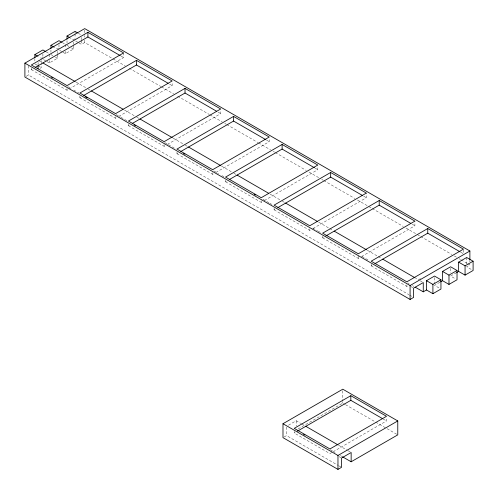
<?xml version="1.0" encoding="UTF-8"?>
<svg xmlns="http://www.w3.org/2000/svg" width="498" height="498" viewBox="0 0 498 498"><rect width="100%" height="100%" fill="white"/><g stroke="black" fill="none" stroke-linecap="round" stroke-linejoin="round"><path stroke-width="0.37" stroke-dasharray="2.49 1.87" d="M42.635 57.538L41.297 58.316L38.726 56.828M58.714 48.256L57.376 49.034L54.799 47.547M74.787 38.975L73.449 39.753L70.237 37.892M31.33 68.089L31.33 69.639L32.619 68.892M26.077 76.381L28.436 75.017L408.908 294.679M40.014 68.338L41.297 67.597L41.297 63.725M46.762 61.472L49.333 62.953L57.376 58.316L57.376 54.444M62.841 52.19L65.412 53.672L73.449 49.034L73.449 45.162M78.914 42.909L81.485 44.39L84.704 42.535L112.311 58.478M31.33 69.639L67.018 90.244L123.61 57.569L123.61 52.931M79.879 96.12L79.879 97.664L81.809 96.55M79.879 97.664L115.567 118.269L117.497 117.154M118.785 116.414L172.159 85.6L172.159 82.506M128.428 124.151L128.428 125.695L130.358 124.581M128.428 125.695L164.116 146.3L166.046 145.186M167.334 144.445L220.707 113.631L220.707 110.537M176.977 152.176L176.977 153.726L178.265 152.986M176.977 153.726L212.671 174.331L213.953 173.59M215.883 172.476L269.256 141.662L269.256 138.569M225.532 180.208L225.532 181.758L226.814 181.011M225.532 181.758L261.22 202.362L262.502 201.615M264.432 200.507L317.805 169.687L317.805 165.822M274.081 208.239L274.081 209.789L275.363 209.042M274.081 209.789L309.768 230.393L311.051 229.646M312.981 228.532L366.354 197.718L366.354 193.081M322.629 236.27L322.629 237.814L324.559 236.699M322.629 237.814L358.317 258.418L359.606 257.678M361.529 256.563L414.902 225.75L414.902 221.112M371.178 264.301L371.178 265.845L373.108 264.731M371.178 265.845L406.866 286.45L408.796 285.335M420.455 278.606L418.445 279.77L415.749 278.214M439.877 282.242L434.517 285.335L439.659 288.305M456.622 272.574L450.597 276.054L455.738 279.023M288.454 425.205L296.173 420.754L300.674 423.35M284.165 436.964L286.524 435.601L338.154 465.412M298.171 428.884L342.792 403.119L344.803 404.276M294.243 431.455L294.243 433.005L295.526 432.264M331.861 452.495L329.931 453.61L294.243 433.005M333.143 451.754L386.516 420.941L386.516 417.847M120.914 56.013L123.61 57.569M169.463 84.044L172.159 85.6M218.012 112.075L220.707 113.631M266.561 140.106L269.256 141.662M315.11 168.137L317.805 169.687M363.665 196.162L366.354 197.718M412.213 224.193L414.902 225.75M460.762 252.225L463.457 253.781M78.273 33.254L80.844 34.736M112.984 58.864L125.104 65.861M129.144 68.195L160.798 86.465M161.47 86.857L173.59 93.854M177.63 96.189L209.278 114.459M209.957 114.845L222.077 121.848M224.766 123.398L226.117 124.176M226.789 124.568L257.765 142.453M258.437 142.839L270.557 149.836M273.253 151.392L274.597 152.17M275.276 152.562L306.251 170.447M308.941 171.997L319.044 177.83M321.739 179.386L323.084 180.164M323.756 180.55L354.732 198.434M357.427 199.991L368.203 206.209M368.875 206.602L371.57 208.158M372.243 208.544L403.218 226.428M405.914 227.984L416.689 234.203M417.361 234.595L420.051 236.145M420.729 236.538L451.705 254.422M454.394 255.978L456.417 257.142M459.112 258.699L460.457 259.477M461.129 259.863L467.192 263.361M467.865 263.753L469.888 264.917L466.67 266.772L471.811 269.742M75.702 41.048L78.273 42.535M62.194 42.535L64.771 44.017M67.018 45.318L68.948 46.432M71.519 47.92L73.449 49.034M59.623 50.329L62.194 51.817M46.121 51.817L49.333 53.672L49.333 57.538M50.945 54.599L52.875 55.714M55.446 57.202L57.376 58.316M43.55 59.611L46.121 61.098M38.682 60.519L41.701 62.256M75.901 82.002L85.668 87.642M88.239 89.13L90.169 90.244M124.45 110.033L134.217 115.673M136.788 117.154L138.718 118.269M172.999 138.064L182.766 143.704M185.337 145.186L187.267 146.3M221.548 166.095L231.315 171.729M233.886 173.217L235.815 174.331M270.097 194.12L279.864 199.76M282.441 201.248L284.364 202.362M318.652 222.152L329.06 228.165M329.701 228.532L332.919 230.393M367.2 250.183L377.609 256.19M378.25 256.563L381.468 258.418M420.25 280.81L422.061 281.856M34.866 63.881L37.437 65.369M38.085 65.736L41.297 67.597M67.709 86.559L71.077 88.501M73.772 90.057L79.157 93.17M116.196 114.552L120.236 116.881M120.908 117.273L127.644 121.157M164.682 142.54L176.13 149.151M213.841 170.92L218.554 173.646M221.921 175.589L223.938 176.753M262.994 199.306L269.057 202.804M269.729 203.19L272.425 204.746M312.825 228.072L317.543 230.798M318.216 231.184L320.233 232.348M361.984 256.458L368.719 260.342M407.775 282.889L409.126 283.667M412.487 285.615L413.838 286.394M410.607 286.381L413.016 287.776M409.58 295.071L412.948 297.013M383.149 418.992L386.516 420.941M345.475 404.669L386.373 428.28M387.046 428.666L397.771 434.86M301.315 423.723L305.174 425.952M338.814 445.374L347.293 450.267M347.934 450.64L351.152 452.495M330.367 449.775L335.061 452.489M340.42 455.583L341.765 456.355M338.933 456.579L340.862 457.693M338.821 465.798L341.504 467.348M469.888 260.28L469.888 261.824M466.67 257.491L466.67 263.679M463.457 249.915L463.457 253.009M450.597 268.322L450.597 272.96M434.517 277.604L434.517 283.792M406.866 284.906L406.866 286.45M358.317 256.103L358.317 258.418M342.792 390.743L342.792 400.797M342.792 401.569L342.792 403.119M309.768 228.843L309.768 230.393M296.173 420.754L296.173 426.17M286.524 427.097L286.524 435.601M261.22 200.812L261.22 202.362M212.671 172.781L212.671 174.331M164.116 144.756L164.116 146.3M115.567 116.725L115.567 118.269M84.704 30.16L84.704 34.798M84.704 35.576L84.704 37.12M84.704 40.214L84.704 42.535M81.485 37.431L81.485 39.753M81.485 40.525L81.485 44.39M75.055 31.399L75.055 32.943M75.055 33.715L75.055 38.358M73.449 42.069L73.449 44.39M67.018 40.68L67.018 42.996M67.018 88.694L67.018 90.244M65.412 44.39L65.412 48.256M65.412 51.35L65.412 53.672M58.982 44.546L58.982 47.64M57.376 51.35L57.376 53.672M50.945 49.962L50.945 52.278M49.333 60.632L49.333 62.953M42.903 53.828L42.903 56.921M41.297 60.632L41.297 62.953M38.085 62.493L38.085 64.808M34.866 58.465L34.866 61.559M28.436 65.736L28.436 75.017"/><path stroke-width="0.75" d="M34.866 57.693L34.866 54.599L42.903 49.962L45.48 51.443M50.945 48.412L50.945 45.318L58.982 40.68L61.553 42.162M67.018 39.13L67.018 36.037L75.055 31.399L77.632 32.88M426.481 289.979L426.481 280.698L434.517 276.054L440.948 279.77L440.948 289.052L432.911 293.689L426.481 289.979L423.263 291.834L423.263 282.553L413.62 288.118L413.62 297.406L410.084 299.447L24.9 77.059L24.9 63.14L84.704 28.61L469.888 250.998L469.888 259.502M87.916 32.326L31.33 64.995L67.018 85.6L123.61 52.931L87.916 32.326L87.916 36.964L35.19 67.411M136.471 60.358L79.879 93.026L115.567 113.631L172.159 80.962L136.471 60.358L136.471 64.995L83.739 95.442M185.019 88.383L128.428 121.058L164.116 141.662L220.707 108.987L185.019 88.383L185.019 93.026L132.287 123.467M233.568 116.414L176.977 149.083L212.671 169.687L269.256 137.018L233.568 116.414L233.568 121.058L180.836 151.498M282.117 144.445L225.532 177.114L261.22 197.718L317.805 165.05L282.117 144.445L282.117 149.083L229.385 179.529M330.666 172.476L274.081 205.145L309.768 225.75L366.354 193.081L330.666 172.476L330.666 177.114L277.934 207.56M379.215 200.507L322.629 233.176L358.317 253.781L414.902 221.112L379.215 200.507L379.215 205.145L325.841 235.959M427.763 228.532L371.178 261.207L406.866 281.812L463.457 249.137L427.763 228.532L427.763 233.176L375.038 263.616M24.9 63.14L410.084 285.522L469.888 250.998M442.554 280.698L442.554 271.416L450.597 266.772L457.027 270.489L457.027 279.77L448.984 284.408L442.554 280.698L440.543 281.856M458.633 271.416L458.633 262.135L466.67 257.491L473.1 261.207L473.1 270.489L465.064 275.126L458.633 271.416L456.622 272.574M426.481 280.698L432.911 284.408L440.948 279.77M442.554 271.416L448.984 275.126L457.027 270.489M458.633 262.135L465.064 265.845L473.1 261.207M351.152 461.777L351.152 452.495L341.504 458.067L341.504 467.348L337.968 469.39L282.989 437.642L282.989 423.723L342.792 389.193L397.771 420.941L397.771 434.86L351.152 461.777L342.437 456.747M350.829 395.692L294.243 428.361L329.931 448.966L386.516 416.297L350.829 395.692L350.829 400.336L297.455 431.15M282.989 423.723L337.968 455.465L397.771 420.941M87.916 36.964L120.242 55.627M136.471 64.995L168.119 83.266M185.019 93.026L216.667 111.297M233.568 121.058L265.888 139.714M282.117 149.083L314.437 167.745M330.666 177.114L362.314 195.39M379.215 205.145L410.862 223.415M427.763 233.176L460.09 251.839M67.018 36.037L69.589 37.524M50.945 45.318L54.158 47.173M34.866 54.599L37.437 56.087M42.903 62.953L75.229 81.616M91.458 90.985L123.106 109.255M140.006 119.016L172.327 137.672M188.555 147.041L220.875 165.703M237.104 175.072L268.752 193.349M285.653 203.103L317.301 221.373M334.202 231.134L366.528 249.797M382.75 259.165L415.077 277.822M51.549 77.227L52.9 78.005M85.22 96.668L87.237 97.832M134.379 125.048L135.724 125.826M183.538 153.428L184.883 154.206M254.241 194.251L255.586 195.029M415.183 287.165L423.263 291.834M350.829 400.336L382.476 418.606M305.816 426.319L338.136 444.982M303.543 434.293L304.888 435.065M465.064 265.845L465.064 275.126M448.984 275.126L448.984 284.408M432.911 284.408L432.911 293.689M410.084 285.522L410.084 299.447M337.968 455.465L337.968 469.39M38.085 65.587L38.085 68.68"/></g></svg>
